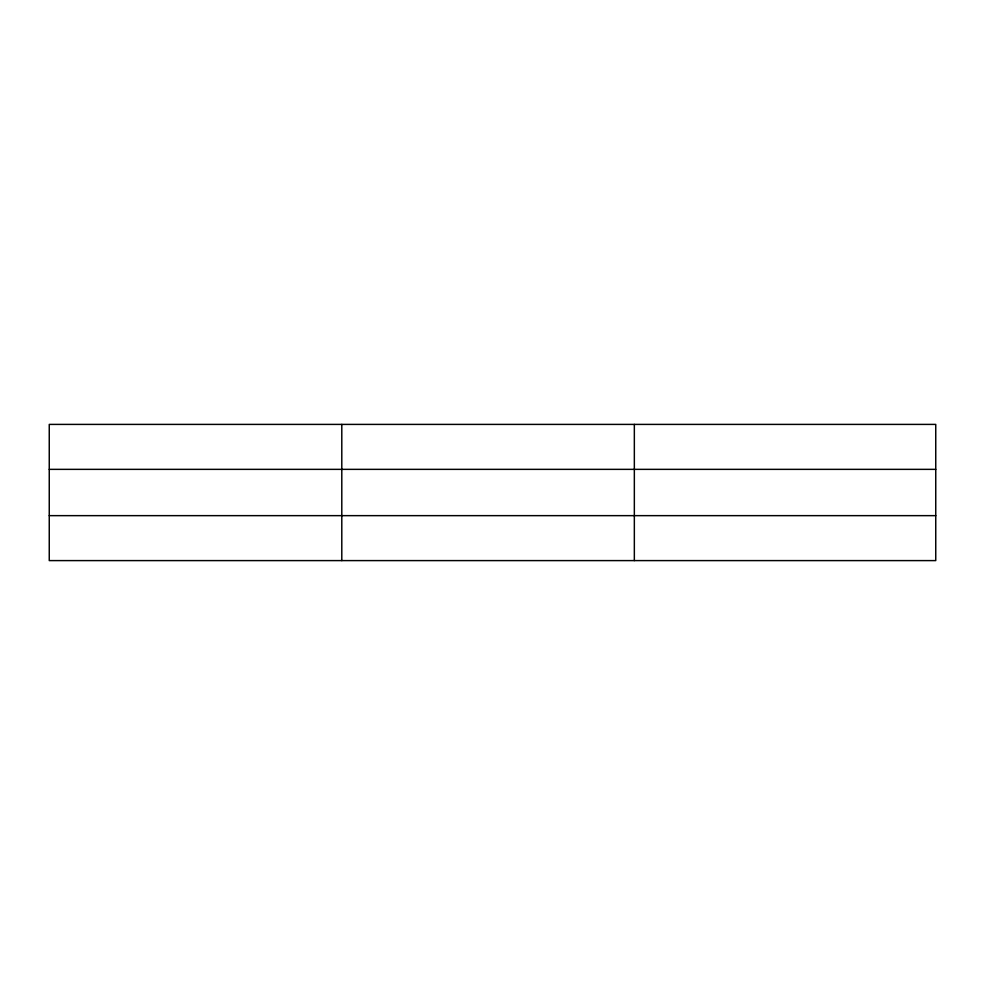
<?xml version="1.0" encoding="UTF-8"?>
<svg xmlns="http://www.w3.org/2000/svg" width="985" height="985" viewBox="0 0 985 985"><rect width="100%" height="100%" fill="white"/><g stroke="black" fill="none" stroke-linecap="round" stroke-linejoin="round"><path stroke-width="1.48" d="M341.795 424.4L341.795 560.6M634.34 424.4L634.34 560.6M935.75 515.648L935.75 560.6L49.25 560.6L49.25 424.4L935.75 424.4L935.75 515.648L49.25 515.648M49.25 469.352L935.75 469.352"/></g></svg>
